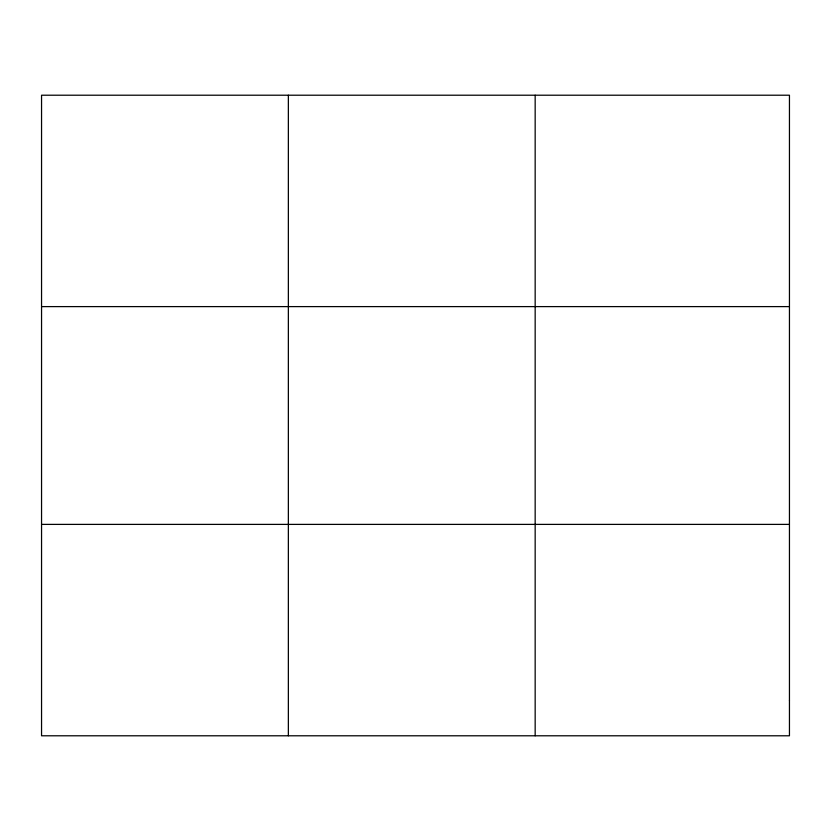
<?xml version="1.0" encoding="UTF-8"?>
<svg xmlns="http://www.w3.org/2000/svg" width="831" height="831" viewBox="0 0 831 831"><rect width="100%" height="100%" fill="white"/><g stroke="black" fill="none" stroke-linecap="round" stroke-linejoin="round"><path stroke-width="1.25" d="M288.357 95.212L288.357 735.788M535.164 95.212L535.164 735.788M41.55 306.608L789.45 306.608M41.55 524.392L789.45 524.392M789.45 700.554L789.45 735.788L41.55 735.788L41.55 95.212L789.45 95.212L789.45 700.554"/></g></svg>
